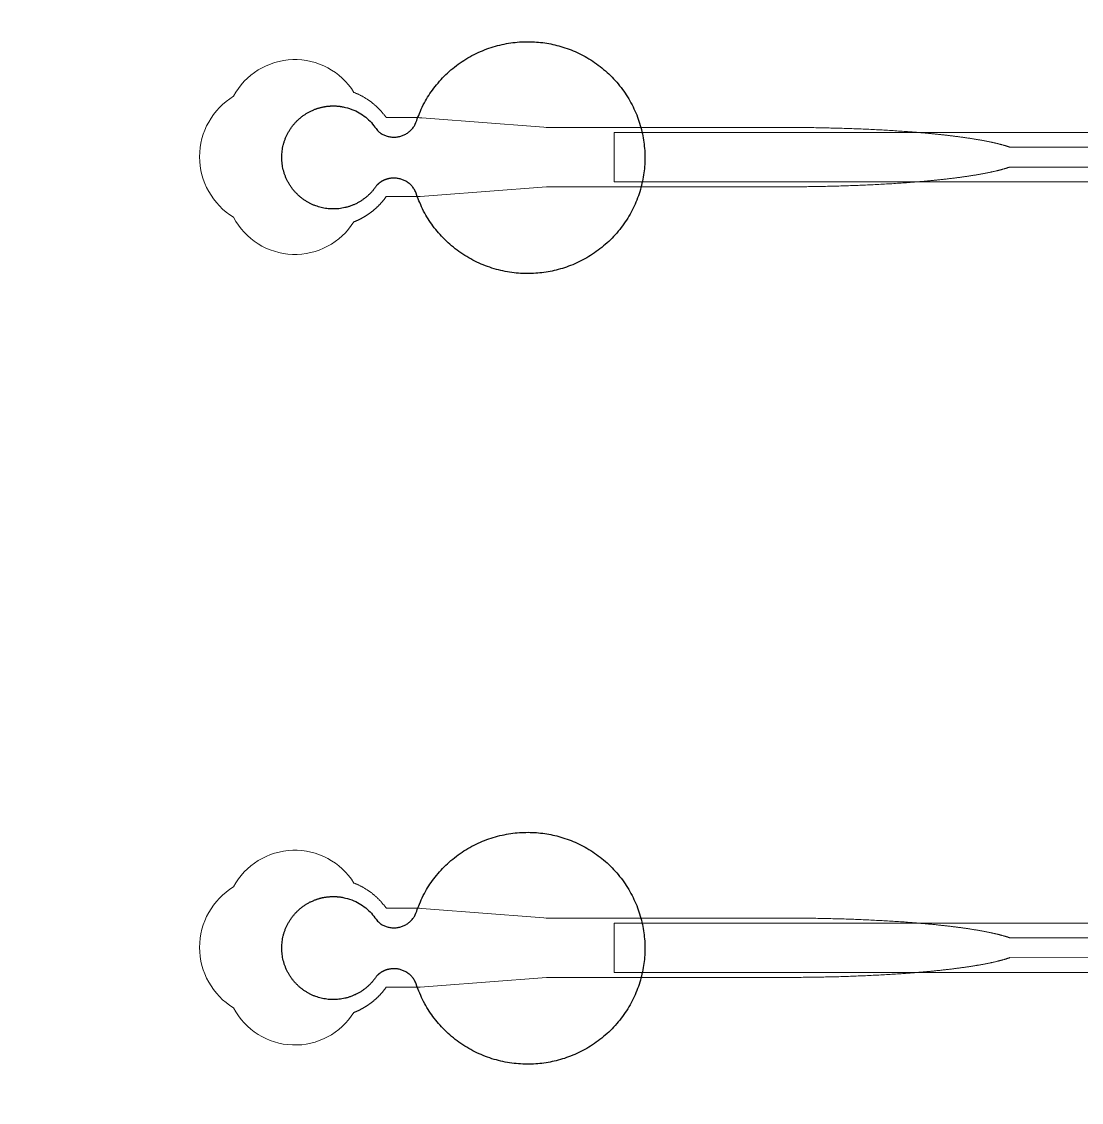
# Model space of a CAD drawing. Header units: inches. Extents: x -52997 to 52003, y -52254 to 52746.
# Drawn here: x -22241 to -19560, y -6398 to -3664 of the extents above; entities that cross this region are included whole.
import ezdxf

# ---------------------------------------------------------------- set-up
doc = ezdxf.new("R2010")
doc.units = ezdxf.units.IN
doc.header["$MEASUREMENT"] = 0
doc.layers.add('1', color=1, linetype='Continuous')
doc.layers.add('2', color=140, linetype='Continuous', lineweight=0)
doc.layers.add('3', color=90, linetype='Continuous', lineweight=0)

msp = doc.modelspace()

# ---------------------------------------------------------------- linework, layer by layer
at = {"layer": '1'}
for points in [[(-16283.4, -47485.7), (0, -47485.7), (16283.4, -47485.7, 5.999107)], [(-16250, -47285.7), (0, -47285.7), (16250, -47285.7, 5.986812)], [(-13685.8, -45485.7), (0, -45485.7), (13685.8, -45485.7, 6.794322)]]:
    msp.add_lwpolyline(points, format="xyb", close=True, dxfattribs=at)
msp.add_circle((-497.2, 245.8), 52500, dxfattribs=at)
for points in [[(-21343.1, -4078.6), (-21320.9, -4055.5), (-21289.3, -4060.7), (-21257.6, -4065.9), (-21244, -4094.9), (-21168.6, -4335.8), (-20916.5, -4298.1), (-20664.5, -4260.4), (-20664.4, -4008.3), (-20664.3, -3756.1), (-20916.3, -3718.2), (-21168.2, -3680.3), (-21243.9, -3921.1), (-21257.1, -3949.6), (-21288, -3955.3), (-21318.8, -3961.1), (-21341.4, -3939.3), (-21392.8, -3855.9), (-21487.2, -3882), (-21581.6, -3908.1), (-21582.8, -4006), (-21583.9, -4104), (-21490.2, -4132.4), (-21396.5, -4160.8), (-21343.1, -4078.6)], [(-21343.1, -6078.6), (-21320.9, -6055.5), (-21289.3, -6060.7), (-21257.6, -6065.9), (-21244, -6094.9), (-21168.6, -6335.8), (-20916.5, -6298.1), (-20664.5, -6260.4), (-20664.4, -6008.3), (-20664.3, -5756.1), (-20916.3, -5718.2), (-21168.2, -5680.3), (-21243.9, -5921.1), (-21257.1, -5949.6), (-21288, -5955.3), (-21318.8, -5961.1), (-21341.4, -5939.3), (-21392.8, -5855.9), (-21487.2, -5882), (-21581.6, -5908.1), (-21582.8, -6006), (-21583.9, -6104), (-21490.2, -6132.4), (-21396.5, -6160.8), (-21343.1, -6078.6)]]:
    msp.add_rational_spline(points, [1, 0.884783429184, 1, 0.884783429184, 1, 0.758252289935, 1, 0.758252289935, 1, 0.758252289935, 1, 0.758252289935, 1, 0.888941908896, 1, 0.888941908896, 1, 0.79946124759, 1, 0.79946124759, 1, 0.79946124759, 1, 0.79946124759, 1], degree=2, knots=[0, 0, 0, 0.969535, 0.969535, 1.939069, 1.939069, 3.359405, 3.359405, 4.779741, 4.779741, 6.200078, 6.200078, 7.620414, 7.620414, 8.571947, 8.571947, 9.52348, 9.52348, 10.812277, 10.812277, 12.101074, 12.101074, 13.389871, 13.389871, 14.678668, 14.678668, 14.678668], dxfattribs=at)
at = {"layer": '2'}
for points in [[(-16283.4, -47485.7), (0, -47485.7), (16283.4, -47485.7, 5.999107)], [(-16250, -47285.7), (0, -47285.7), (16250, -47285.7, 5.986812)], [(-13685.8, -45485.7), (0, -45485.7), (13685.8, -45485.7, 6.794322)]]:
    msp.add_lwpolyline(points, format="xyb", close=True, dxfattribs=at)
for points in [[(-18055.5, -3981.8), (-19741.1, -3981.8), (-19741.3, -3981.7), (-19742.2, -3981.4), (-19743.1, -3981.1), (-19744, -3980.8), (-19744.9, -3980.5), (-19745.8, -3980.2), (-19746.7, -3979.9), (-19747.6, -3979.6), (-19748.5, -3979.3), (-19749.5, -3979), (-19750.4, -3978.7), (-19751.4, -3978.4), (-19752.4, -3978.1), (-19753.4, -3977.8), (-19754.4, -3977.5), (-19755.4, -3977.2), (-19756.4, -3976.9), (-19757.5, -3976.6), (-19758.5, -3976.3), (-19759.6, -3976.1), (-19760.7, -3975.8), (-19761.7, -3975.5), (-19762.8, -3975.2), (-19763.9, -3974.9), (-19765.1, -3974.6), (-19766.2, -3974.3), (-19767.3, -3974), (-19768.5, -3973.7), (-19769.6, -3973.4), (-19770.8, -3973.1), (-19772, -3972.8), (-19773.2, -3972.5), (-19774.4, -3972.2), (-19775.6, -3971.9), (-19776.8, -3971.7), (-19778.1, -3971.4), (-19779.3, -3971.1), (-19780.6, -3970.8), (-19781.8, -3970.5), (-19783.1, -3970.2), (-19784.4, -3969.9), (-19785.7, -3969.6), (-19787, -3969.4), (-19788.3, -3969.1), (-19789.7, -3968.8), (-19791, -3968.5), (-19792.4, -3968.2), (-19793.7, -3967.9), (-19795.1, -3967.7), (-19796.5, -3967.4), (-19797.9, -3967.1), (-19799.3, -3966.8), (-19800.7, -3966.5), (-19802.2, -3966.3), (-19803.6, -3966), (-19805, -3965.7), (-19806.5, -3965.4), (-19808, -3965.1), (-19809.5, -3964.9), (-19810.9, -3964.6), (-19812.5, -3964.3), (-19814, -3964), (-19815.5, -3963.8), (-19817, -3963.5), (-19818.6, -3963.2), (-19820.1, -3963), (-19821.7, -3962.7), (-19823.3, -3962.4), (-19824.8, -3962.2), (-19826.4, -3961.9), (-19828, -3961.6), (-19829.6, -3961.4), (-19831.3, -3961.1), (-19832.9, -3960.8), (-19834.5, -3960.6), (-19836.2, -3960.3), (-19837.9, -3960), (-19839.5, -3959.8), (-19841.2, -3959.5), (-19842.9, -3959.3), (-19844.6, -3959), (-19846.3, -3958.7), (-19848, -3958.5), (-19849.8, -3958.2), (-19851.5, -3958), (-19853.2, -3957.7), (-19855, -3957.5), (-19856.8, -3957.2), (-19858.5, -3957), (-19860.3, -3956.7), (-19862.1, -3956.5), (-19863.9, -3956.2), (-19865.7, -3956), (-19867.6, -3955.7), (-19869.4, -3955.5), (-19871.2, -3955.2), (-19873.1, -3955), (-19874.9, -3954.8), (-19876.8, -3954.5), (-19878.7, -3954.3), (-19880.5, -3954), (-19882.4, -3953.8), (-19884.3, -3953.6), (-19886.2, -3953.3), (-19888.1, -3953.1), (-19890.1, -3952.9), (-19892, -3952.6), (-19893.9, -3952.4), (-19895.9, -3952.2), (-19897.8, -3951.9), (-19899.8, -3951.7), (-19901.8, -3951.5), (-19903.7, -3951.3), (-19905.7, -3951), (-19907.7, -3950.8), (-19909.7, -3950.6), (-19911.7, -3950.4), (-19913.8, -3950.2), (-19915.8, -3949.9), (-19917.8, -3949.7), (-19919.8, -3949.5), (-19921.9, -3949.3), (-19923.9, -3949.1), (-19926, -3948.9), (-19928.1, -3948.7), (-19930.1, -3948.4), (-19932.2, -3948.2), (-19934.3, -3948), (-19936.4, -3947.8), (-19938.5, -3947.6), (-19940.6, -3947.4), (-19942.7, -3947.2), (-19944.9, -3947), (-19947, -3946.8), (-19949.1, -3946.6), (-19951.3, -3946.4), (-19953.4, -3946.2), (-19955.6, -3946), (-19957.7, -3945.8), (-19959.9, -3945.6), (-19962, -3945.4), (-19964.2, -3945.3), (-19966.4, -3945.1), (-19968.6, -3944.9), (-19970.8, -3944.7), (-19973, -3944.5), (-19975.2, -3944.3), (-19977.4, -3944.1), (-19979.6, -3944), (-19981.8, -3943.8), (-19984.1, -3943.6), (-19986.3, -3943.4), (-19988.5, -3943.2), (-19990.8, -3943.1), (-19993, -3942.9), (-19995.3, -3942.7), (-19997.5, -3942.6), (-19999.8, -3942.4), (-20002, -3942.2), (-20004.3, -3942.1), (-20008.9, -3941.7), (-20013.4, -3941.4), (-20018, -3941.1), (-20022.6, -3940.8), (-20027.2, -3940.5), (-20031.9, -3940.2), (-20036.5, -3939.9), (-20041.2, -3939.6), (-20045.8, -3939.3), (-20050.5, -3939), (-20055.2, -3938.7), (-20059.9, -3938.5), (-20064.6, -3938.2), (-20069.4, -3937.9), (-20074.1, -3937.7), (-20078.8, -3937.5), (-20083.6, -3937.2), (-20088.4, -3937), (-20093.1, -3936.7), (-20097.9, -3936.5), (-20102.7, -3936.3), (-20107.5, -3936.1), (-20112.3, -3935.9), (-20117.1, -3935.7), (-20121.9, -3935.5), (-20126.7, -3935.3), (-20131.5, -3935.1), (-20136.3, -3934.9), (-20141.1, -3934.7), (-20145.9, -3934.6), (-20150.7, -3934.4), (-20155.5, -3934.3), (-20160.3, -3934.1), (-20165.1, -3933.9), (-20169.9, -3933.8), (-20174.7, -3933.7), (-20179.5, -3933.5), (-20184.3, -3933.4), (-20189.1, -3933.3), (-20193.9, -3933.2), (-20198.7, -3933.1), (-20203.5, -3932.9), (-20208.3, -3932.8), (-20213, -3932.8), (-20217.8, -3932.7), (-20222.5, -3932.6), (-20227.3, -3932.5), (-20232, -3932.4), (-20236.7, -3932.3), (-20241.5, -3932.3), (-20246.2, -3932.2), (-20250.9, -3932.2), (-20255.6, -3932.1), (-20260.2, -3932.1), (-20264.9, -3932), (-20269.6, -3932), (-20274.2, -3931.9), (-20278.9, -3931.9), (-20283.5, -3931.9), (-20288.1, -3931.9), (-20292.7, -3931.9), (-20295, -3931.8), (-20295.5, -3931.8), (-20295.8, -3931.8), (-20296, -3931.8), (-20296.2, -3931.8), (-20297.8, -3931.8), (-20304.1, -3931.8), (-20316.9, -3931.8), (-20367.9, -3931.8), (-20571.8, -3931.8), (-20622.8, -3931.8), (-20648.3, -3931.8), (-20654.7, -3931.8), (-20656.3, -3931.8), (-20912, -3931.8), (-20912.4, -3931.8), (-20912.5, -3931.8), (-20912.5, -3931.8), (-20912.5, -3931.8), (-20912.6, -3931.8), (-20913, -3931.8), (-20914.4, -3931.7), (-20919.9, -3931.3), (-20964, -3927.9), (-21052.4, -3921.1), (-21229, -3907.6), (-21234.5, -3907.1), (-21237.3, -3906.9), (-21238, -3906.9), (-21238.3, -3906.8), (-21238.4, -3906.8), (-21238.4, -3906.8), (-21238.4, -3906.8), (-21238.4, -3906.8), (-21238.4, -3906.8), (-21238.5, -3906.8), (-21238.8, -3906.8), (-21241.5, -3906.8), (-21247, -3906.8), (-21257.9, -3906.8), (-21279.7, -3906.8), (-21301.5, -3906.8), (-21312.4, -3906.8), (-21317.8, -3906.8), (-21318.5, -3906.8), (-21318.7, -3906.8), (-21318.7, -3906.8), (-21318.8, -3906.8), (-21318.8, -3906.8), (-21318.8, -3906.8), (-21318.8, -3906.8), (-21319.2, -3906.2), (-21320, -3905.1), (-21320.8, -3904), (-21321.7, -3902.9), (-21322.5, -3901.8), (-21323.3, -3900.6), (-21324.2, -3899.5), (-21325.1, -3898.4), (-21326, -3897.3), (-21326.9, -3896.2), (-21327.8, -3895.1), (-21328.7, -3894), (-21329.6, -3892.9), (-21330.6, -3891.8), (-21331.6, -3890.7), (-21332.5, -3889.6), (-21333.5, -3888.5), (-21334.5, -3887.5), (-21335.5, -3886.4), (-21336.6, -3885.3), (-21337.6, -3884.3), (-21338.7, -3883.2), (-21339.7, -3882.2), (-21340.8, -3881.1), (-21341.9, -3880.1), (-21343, -3879), (-21344.1, -3878), (-21345.2, -3877), (-21346.4, -3876), (-21347.5, -3875), (-21348.7, -3874), (-21349.8, -3873), (-21351, -3872), (-21352.2, -3871), (-21353.4, -3870.1), (-21354.6, -3869.1), (-21355.8, -3868.2), (-21357.1, -3867.2), (-21358.3, -3866.3), (-21359.5, -3865.4), (-21360.8, -3864.5), (-21362.1, -3863.6), (-21363.3, -3862.7), (-21364.6, -3861.8), (-21365.9, -3861), (-21367.2, -3860.1), (-21368.5, -3859.3), (-21369.9, -3858.4), (-21371.2, -3857.6), (-21372.5, -3856.8), (-21373.9, -3856), (-21375.2, -3855.2), (-21376.6, -3854.4), (-21377.9, -3853.6), (-21379.3, -3852.9), (-21380.7, -3852.1), (-21382.1, -3851.4), (-21383.5, -3850.7), (-21384.9, -3850), (-21386.3, -3849.3), (-21387.7, -3848.6), (-21389.1, -3848), (-21390.5, -3847.3), (-21391.9, -3846.7), (-21393.3, -3846.1), (-21394.8, -3845.5), (-21396.2, -3844.9), (-21397.6, -3844.3), (-21399, -3843.7), (-21400.3, -3843.2, 0.576044), (-21704.8, -3852.6, 0.560065), (-21704.8, -4159.1, 0.578435), (-21400.4, -4170.4), (-21400, -4170.3), (-21399.2, -4170), (-21398.3, -4169.7), (-21397.5, -4169.3), (-21396.6, -4169), (-21395.8, -4168.6), (-21394.9, -4168.3), (-21394.1, -4167.9), (-21393.2, -4167.5), (-21392.4, -4167.2), (-21391.5, -4166.8), (-21390.7, -4166.4), (-21389.8, -4166), (-21389, -4165.6), (-21388.1, -4165.2), (-21387.3, -4164.8), (-21386.4, -4164.4), (-21385.5, -4163.9), (-21384.7, -4163.5), (-21383.8, -4163.1), (-21383, -4162.6), (-21382.1, -4162.2), (-21381.2, -4161.7), (-21380.4, -4161.3), (-21379.5, -4160.8), (-21378.7, -4160.3), (-21377.8, -4159.9), (-21377, -4159.4), (-21376.1, -4158.9), (-21375.3, -4158.4), (-21374.4, -4157.9), (-21373.5, -4157.4), (-21372.7, -4156.9), (-21371.8, -4156.4), (-21371, -4155.8), (-21370.1, -4155.3), (-21369.3, -4154.8), (-21368.5, -4154.2), (-21367.6, -4153.7), (-21366.8, -4153.1), (-21365.9, -4152.6), (-21365.1, -4152), (-21364.3, -4151.4), (-21363.4, -4150.9), (-21362.6, -4150.3), (-21361.8, -4149.7), (-21360.9, -4149.1), (-21360.1, -4148.5), (-21359.3, -4147.9), (-21358.5, -4147.3), (-21357.7, -4146.7), (-21356.8, -4146.1), (-21356, -4145.5), (-21355.2, -4144.8), (-21354.4, -4144.2), (-21353.6, -4143.6), (-21352.8, -4142.9), (-21352, -4142.3), (-21351.2, -4141.7), (-21350.4, -4141), (-21349.7, -4140.4), (-21348.9, -4139.7), (-21348.1, -4139), (-21347.3, -4138.4), (-21346.6, -4137.7), (-21345.8, -4137), (-21345, -4136.3), (-21344.3, -4135.7), (-21343.5, -4135), (-21342.8, -4134.3), (-21342, -4133.6), (-21341.3, -4132.9), (-21340.6, -4132.2), (-21339.8, -4131.5), (-21339.1, -4130.8), (-21338.4, -4130.1), (-21337.7, -4129.3), (-21337, -4128.6), (-21336.3, -4127.9), (-21335.6, -4127.2), (-21334.9, -4126.4), (-21334.2, -4125.7), (-21333.5, -4125), (-21332.8, -4124.3), (-21332.1, -4123.5), (-21331.5, -4122.8), (-21330.8, -4122), (-21330.2, -4121.3), (-21329.5, -4120.5), (-21328.9, -4119.8), (-21328.2, -4119), (-21327.6, -4118.3), (-21327, -4117.5), (-21326.3, -4116.8), (-21325.7, -4116), (-21325.1, -4115.3), (-21324.5, -4114.5), (-21323.9, -4113.7), (-21323.3, -4113), (-21322.7, -4112.2), (-21322.2, -4111.4), (-21321.6, -4110.7), (-21321, -4109.9), (-21320.5, -4109.1), (-21319.9, -4108.4), (-21319.4, -4107.6), (-21318.8, -4106.8), (-21275.2, -4106.8), (-21253.4, -4106.8), (-21242.5, -4106.8), (-21239.8, -4106.8), (-21238.4, -4106.8), (-21238.4, -4106.8), (-21238.4, -4106.8), (-21238.4, -4106.8), (-21238.4, -4106.8), (-21238.4, -4106.8), (-21238.3, -4106.8), (-21237.9, -4106.8), (-21237.2, -4106.7), (-21235.9, -4106.6), (-21233.1, -4106.4), (-21211, -4104.7), (-21034.4, -4091.2), (-20946.1, -4084.4), (-20924, -4082.7), (-20912.9, -4081.9), (-20912.6, -4081.8), (-20912.5, -4081.8), (-20912.5, -4081.8), (-20912.4, -4081.8), (-20912.3, -4081.8), (-20911.9, -4081.8), (-20651.5, -4081.8), (-20645.2, -4081.8), (-20632.6, -4081.8), (-20532.1, -4081.8), (-20331.1, -4081.8), (-20318.5, -4081.8), (-20312.2, -4081.8), (-20309.1, -4081.8), (-20307.5, -4081.8), (-20307.1, -4081.8), (-20306.9, -4081.8), (-20306.8, -4081.8), (-20306.8, -4081.8), (-20306.8, -4081.8), (-20306.7, -4081.8), (-20306.2, -4081.8), (-20301.6, -4081.8), (-20297, -4081.8), (-20292.4, -4081.8), (-20287.7, -4081.8), (-20283.1, -4081.8), (-20278.4, -4081.7), (-20273.8, -4081.7), (-20269.1, -4081.7), (-20264.4, -4081.6), (-20259.7, -4081.6), (-20255, -4081.6), (-20250.2, -4081.5), (-20245.5, -4081.4), (-20240.8, -4081.4), (-20236, -4081.3), (-20231.3, -4081.2), (-20226.5, -4081.2), (-20221.7, -4081.1), (-20216.9, -4081), (-20212.1, -4080.9), (-20207.3, -4080.8), (-20202.5, -4080.7), (-20197.7, -4080.6), (-20192.9, -4080.5), (-20188.1, -4080.3), (-20183.3, -4080.2), (-20178.5, -4080.1), (-20173.6, -4080), (-20168.8, -4079.8), (-20164, -4079.7), (-20159.1, -4079.5), (-20154.3, -4079.4), (-20149.5, -4079.2), (-20144.6, -4079), (-20139.8, -4078.9), (-20135, -4078.7), (-20130.2, -4078.5), (-20125.3, -4078.3), (-20120.5, -4078.1), (-20115.7, -4077.9), (-20110.9, -4077.7), (-20106.1, -4077.5), (-20101.3, -4077.3), (-20096.5, -4077.1), (-20091.7, -4076.8), (-20086.9, -4076.6), (-20082.1, -4076.4), (-20077.3, -4076.1), (-20072.6, -4075.9), (-20067.8, -4075.6), (-20063.1, -4075.4), (-20058.4, -4075.1), (-20053.6, -4074.8), (-20048.9, -4074.6), (-20044.2, -4074.3), (-20039.6, -4074), (-20034.9, -4073.7), (-20030.2, -4073.4), (-20025.6, -4073.1), (-20021, -4072.8), (-20016.4, -4072.5), (-20011.8, -4072.1), (-20007.2, -4071.8), (-20004.9, -4071.6), (-20002.6, -4071.5), (-20000.4, -4071.3), (-19998.1, -4071.1), (-19995.8, -4071), (-19993.6, -4070.8), (-19991.3, -4070.6), (-19989.1, -4070.5), (-19986.9, -4070.3), (-19984.6, -4070.1), (-19982.4, -4069.9), (-19980.2, -4069.7), (-19977.9, -4069.6), (-19975.7, -4069.4), (-19973.5, -4069.2), (-19971.3, -4069), (-19969.1, -4068.8), (-19966.9, -4068.6), (-19964.7, -4068.5), (-19962.6, -4068.3), (-19960.4, -4068.1), (-19958.2, -4067.9), (-19956, -4067.7), (-19953.9, -4067.5), (-19951.7, -4067.3), (-19949.6, -4067.1), (-19947.5, -4066.9), (-19945.3, -4066.7), (-19943.2, -4066.5), (-19941.1, -4066.3), (-19939, -4066.1), (-19936.9, -4065.9), (-19934.8, -4065.7), (-19932.7, -4065.5), (-19930.6, -4065.3), (-19928.5, -4065.1), (-19926.4, -4064.8), (-19924.4, -4064.6), (-19922.3, -4064.4), (-19920.3, -4064.2), (-19918.2, -4064), (-19916.2, -4063.8), (-19914.2, -4063.5), (-19912.2, -4063.3), (-19910.1, -4063.1), (-19908.1, -4062.9), (-19906.1, -4062.7), (-19904.2, -4062.4), (-19902.2, -4062.2), (-19900.2, -4062), (-19898.2, -4061.8), (-19896.3, -4061.5), (-19894.3, -4061.3), (-19892.4, -4061.1), (-19890.5, -4060.8), (-19888.5, -4060.6), (-19886.6, -4060.4), (-19884.7, -4060.1), (-19882.8, -4059.9), (-19880.9, -4059.7), (-19879, -4059.4), (-19877.2, -4059.2), (-19875.3, -4058.9), (-19873.4, -4058.7), (-19871.6, -4058.5), (-19869.8, -4058.2), (-19867.9, -4058), (-19866.1, -4057.7), (-19864.3, -4057.5), (-19862.5, -4057.2), (-19860.7, -4057), (-19858.9, -4056.7), (-19857.1, -4056.5), (-19855.4, -4056.2), (-19853.6, -4056), (-19851.9, -4055.7), (-19850.1, -4055.5), (-19848.4, -4055.2), (-19846.7, -4055), (-19845, -4054.7), (-19843.3, -4054.5), (-19841.6, -4054.2), (-19839.9, -4053.9), (-19838.2, -4053.7), (-19836.6, -4053.4), (-19834.9, -4053.2), (-19833.3, -4052.9), (-19831.6, -4052.6), (-19830, -4052.4), (-19828.4, -4052.1), (-19826.8, -4051.8), (-19825.2, -4051.6), (-19823.6, -4051.3), (-19822, -4051), (-19820.5, -4050.8), (-19818.9, -4050.5), (-19817.4, -4050.2), (-19815.8, -4050), (-19814.3, -4049.7), (-19812.8, -4049.4), (-19811.3, -4049.1), (-19809.8, -4048.9), (-19808.3, -4048.6), (-19806.9, -4048.3), (-19805.4, -4048), (-19803.9, -4047.8), (-19802.5, -4047.5), (-19801.1, -4047.2), (-19799.7, -4046.9), (-19798.3, -4046.6), (-19796.9, -4046.4), (-19795.5, -4046.1), (-19794.1, -4045.8), (-19792.7, -4045.5), (-19791.4, -4045.2), (-19790, -4044.9), (-19788.7, -4044.7), (-19787.4, -4044.4), (-19786.1, -4044.1), (-19784.8, -4043.8), (-19783.5, -4043.5), (-19782.2, -4043.2), (-19780.9, -4043), (-19779.7, -4042.7), (-19778.4, -4042.4), (-19777.2, -4042.1), (-19776, -4041.8), (-19774.7, -4041.5), (-19773.5, -4041.2), (-19772.3, -4040.9), (-19771.2, -4040.6), (-19770, -4040.3), (-19768.8, -4040.1), (-19767.7, -4039.8), (-19766.5, -4039.5), (-19765.4, -4039.2), (-19764.3, -4038.9), (-19763.2, -4038.6), (-19762.1, -4038.3), (-19761, -4038), (-19759.9, -4037.7), (-19758.9, -4037.4), (-19757.8, -4037.1), (-19756.8, -4036.8), (-19755.8, -4036.5), (-19754.8, -4036.2), (-19753.8, -4035.9), (-19752.8, -4035.6), (-19751.8, -4035.3), (-19750.8, -4035), (-19749.8, -4034.7), (-19748.9, -4034.4), (-19748, -4034.1), (-19747, -4033.8), (-19746.1, -4033.5), (-19745.2, -4033.2), (-19744.3, -4032.9), (-19743.4, -4032.6), (-19742.5, -4032.3), (-19741.1, -4031.9), (-18055.5, -4032)], [(-18055.5, -5981.8), (-19741.1, -5981.8), (-19741.3, -5981.7), (-19742.2, -5981.4), (-19743.1, -5981.1), (-19744, -5980.8), (-19744.9, -5980.5), (-19745.8, -5980.2), (-19746.7, -5979.9), (-19747.6, -5979.6), (-19748.5, -5979.3), (-19749.5, -5979), (-19750.4, -5978.7), (-19751.4, -5978.4), (-19752.4, -5978.1), (-19753.4, -5977.8), (-19754.4, -5977.5), (-19755.4, -5977.2), (-19756.4, -5976.9), (-19757.5, -5976.6), (-19758.5, -5976.3), (-19759.6, -5976.1), (-19760.7, -5975.8), (-19761.7, -5975.5), (-19762.8, -5975.2), (-19763.9, -5974.9), (-19765.1, -5974.6), (-19766.2, -5974.3), (-19767.3, -5974), (-19768.5, -5973.7), (-19769.6, -5973.4), (-19770.8, -5973.1), (-19772, -5972.8), (-19773.2, -5972.5), (-19774.4, -5972.2), (-19775.6, -5971.9), (-19776.8, -5971.7), (-19778.1, -5971.4), (-19779.3, -5971.1), (-19780.6, -5970.8), (-19781.8, -5970.5), (-19783.1, -5970.2), (-19784.4, -5969.9), (-19785.7, -5969.6), (-19787, -5969.4), (-19788.3, -5969.1), (-19789.7, -5968.8), (-19791, -5968.5), (-19792.4, -5968.2), (-19793.7, -5967.9), (-19795.1, -5967.7), (-19796.5, -5967.4), (-19797.9, -5967.1), (-19799.3, -5966.8), (-19800.7, -5966.5), (-19802.2, -5966.3), (-19803.6, -5966), (-19805, -5965.7), (-19806.5, -5965.4), (-19808, -5965.1), (-19809.5, -5964.9), (-19810.9, -5964.6), (-19812.5, -5964.3), (-19814, -5964), (-19815.5, -5963.8), (-19817, -5963.5), (-19818.6, -5963.2), (-19820.1, -5963), (-19821.7, -5962.7), (-19823.3, -5962.4), (-19824.8, -5962.2), (-19826.4, -5961.9), (-19828, -5961.6), (-19829.6, -5961.4), (-19831.3, -5961.1), (-19832.9, -5960.8), (-19834.5, -5960.6), (-19836.2, -5960.3), (-19837.9, -5960), (-19839.5, -5959.8), (-19841.2, -5959.5), (-19842.9, -5959.3), (-19844.6, -5959), (-19846.3, -5958.7), (-19848, -5958.5), (-19849.8, -5958.2), (-19851.5, -5958), (-19853.2, -5957.7), (-19855, -5957.5), (-19856.8, -5957.2), (-19858.5, -5957), (-19860.3, -5956.7), (-19862.1, -5956.5), (-19863.9, -5956.2), (-19865.7, -5956), (-19867.6, -5955.7), (-19869.4, -5955.5), (-19871.2, -5955.2), (-19873.1, -5955), (-19874.9, -5954.8), (-19876.8, -5954.5), (-19878.7, -5954.3), (-19880.5, -5954), (-19882.4, -5953.8), (-19884.3, -5953.6), (-19886.2, -5953.3), (-19888.1, -5953.1), (-19890.1, -5952.9), (-19892, -5952.6), (-19893.9, -5952.4), (-19895.9, -5952.2), (-19897.8, -5951.9), (-19899.8, -5951.7), (-19901.8, -5951.5), (-19903.7, -5951.3), (-19905.7, -5951), (-19907.7, -5950.8), (-19909.7, -5950.6), (-19911.7, -5950.4), (-19913.8, -5950.2), (-19915.8, -5949.9), (-19917.8, -5949.7), (-19919.8, -5949.5), (-19921.9, -5949.3), (-19923.9, -5949.1), (-19926, -5948.9), (-19928.1, -5948.7), (-19930.1, -5948.4), (-19932.2, -5948.2), (-19934.3, -5948), (-19936.4, -5947.8), (-19938.5, -5947.6), (-19940.6, -5947.4), (-19942.7, -5947.2), (-19944.9, -5947), (-19947, -5946.8), (-19949.1, -5946.6), (-19951.3, -5946.4), (-19953.4, -5946.2), (-19955.6, -5946), (-19957.7, -5945.8), (-19959.9, -5945.6), (-19962, -5945.4), (-19964.2, -5945.3), (-19966.4, -5945.1), (-19968.6, -5944.9), (-19970.8, -5944.7), (-19973, -5944.5), (-19975.2, -5944.3), (-19977.4, -5944.1), (-19979.6, -5944), (-19981.8, -5943.8), (-19984.1, -5943.6), (-19986.3, -5943.4), (-19988.5, -5943.2), (-19990.8, -5943.1), (-19993, -5942.9), (-19995.3, -5942.7), (-19997.5, -5942.6), (-19999.8, -5942.4), (-20002, -5942.2), (-20004.3, -5942.1), (-20008.9, -5941.7), (-20013.4, -5941.4), (-20018, -5941.1), (-20022.6, -5940.8), (-20027.2, -5940.5), (-20031.9, -5940.2), (-20036.5, -5939.9), (-20041.2, -5939.6), (-20045.8, -5939.3), (-20050.5, -5939), (-20055.2, -5938.7), (-20059.9, -5938.5), (-20064.6, -5938.2), (-20069.4, -5937.9), (-20074.1, -5937.7), (-20078.8, -5937.5), (-20083.6, -5937.2), (-20088.4, -5937), (-20093.1, -5936.7), (-20097.9, -5936.5), (-20102.7, -5936.3), (-20107.5, -5936.1), (-20112.3, -5935.9), (-20117.1, -5935.7), (-20121.9, -5935.5), (-20126.7, -5935.3), (-20131.5, -5935.1), (-20136.3, -5934.9), (-20141.1, -5934.7), (-20145.9, -5934.6), (-20150.7, -5934.4), (-20155.5, -5934.3), (-20160.3, -5934.1), (-20165.1, -5933.9), (-20169.9, -5933.8), (-20174.7, -5933.7), (-20179.5, -5933.5), (-20184.3, -5933.4), (-20189.1, -5933.3), (-20193.9, -5933.2), (-20198.7, -5933.1), (-20203.5, -5932.9), (-20208.3, -5932.8), (-20213, -5932.8), (-20217.8, -5932.7), (-20222.5, -5932.6), (-20227.3, -5932.5), (-20232, -5932.4), (-20236.7, -5932.3), (-20241.5, -5932.3), (-20246.2, -5932.2), (-20250.9, -5932.2), (-20255.6, -5932.1), (-20260.2, -5932.1), (-20264.9, -5932), (-20269.6, -5932), (-20274.2, -5931.9), (-20278.9, -5931.9), (-20283.5, -5931.9), (-20288.1, -5931.9), (-20292.7, -5931.9), (-20295, -5931.8), (-20295.5, -5931.8), (-20295.8, -5931.8), (-20296, -5931.8), (-20296.2, -5931.8), (-20297.8, -5931.8), (-20304.1, -5931.8), (-20316.9, -5931.8), (-20367.9, -5931.8), (-20571.8, -5931.8), (-20622.8, -5931.8), (-20648.3, -5931.8), (-20654.7, -5931.8), (-20656.3, -5931.8), (-20912, -5931.8), (-20912.4, -5931.8), (-20912.5, -5931.8), (-20912.5, -5931.8), (-20912.5, -5931.8), (-20912.6, -5931.8), (-20913, -5931.8), (-20914.4, -5931.7), (-20919.9, -5931.3), (-20964, -5927.9), (-21052.4, -5921.1), (-21229, -5907.6), (-21234.5, -5907.1), (-21237.3, -5906.9), (-21238, -5906.9), (-21238.3, -5906.8), (-21238.4, -5906.8), (-21238.4, -5906.8), (-21238.4, -5906.8), (-21238.4, -5906.8), (-21238.4, -5906.8), (-21238.5, -5906.8), (-21238.8, -5906.8), (-21241.5, -5906.8), (-21247, -5906.8), (-21257.9, -5906.8), (-21279.7, -5906.8), (-21301.5, -5906.8), (-21312.4, -5906.8), (-21317.8, -5906.8), (-21318.5, -5906.8), (-21318.7, -5906.8), (-21318.7, -5906.8), (-21318.8, -5906.8), (-21318.8, -5906.8), (-21318.8, -5906.8), (-21318.8, -5906.8), (-21319.2, -5906.2), (-21320, -5905.1), (-21320.8, -5904), (-21321.7, -5902.9), (-21322.5, -5901.8), (-21323.3, -5900.6), (-21324.2, -5899.5), (-21325.1, -5898.4), (-21326, -5897.3), (-21326.9, -5896.2), (-21327.8, -5895.1), (-21328.7, -5894), (-21329.6, -5892.9), (-21330.6, -5891.8), (-21331.6, -5890.7), (-21332.5, -5889.6), (-21333.5, -5888.5), (-21334.5, -5887.5), (-21335.5, -5886.4), (-21336.6, -5885.3), (-21337.6, -5884.3), (-21338.7, -5883.2), (-21339.7, -5882.2), (-21340.8, -5881.1), (-21341.9, -5880.1), (-21343, -5879), (-21344.1, -5878), (-21345.2, -5877), (-21346.4, -5876), (-21347.5, -5875), (-21348.7, -5874), (-21349.8, -5873), (-21351, -5872), (-21352.2, -5871), (-21353.4, -5870.1), (-21354.6, -5869.1), (-21355.8, -5868.2), (-21357.1, -5867.2), (-21358.3, -5866.3), (-21359.5, -5865.4), (-21360.8, -5864.5), (-21362.1, -5863.6), (-21363.3, -5862.7), (-21364.6, -5861.8), (-21365.9, -5861), (-21367.2, -5860.1), (-21368.5, -5859.3), (-21369.9, -5858.4), (-21371.2, -5857.6), (-21372.5, -5856.8), (-21373.9, -5856), (-21375.2, -5855.2), (-21376.6, -5854.4), (-21377.9, -5853.6), (-21379.3, -5852.9), (-21380.7, -5852.1), (-21382.1, -5851.4), (-21383.5, -5850.7), (-21384.9, -5850), (-21386.3, -5849.3), (-21387.7, -5848.6), (-21389.1, -5848), (-21390.5, -5847.3), (-21391.9, -5846.7), (-21393.3, -5846.1), (-21394.8, -5845.5), (-21396.2, -5844.9), (-21397.6, -5844.3), (-21399, -5843.7), (-21400.3, -5843.2, 0.576044), (-21704.8, -5852.6, 0.560065), (-21704.8, -6159.1, 0.578435), (-21400.4, -6170.4), (-21400, -6170.3), (-21399.2, -6170), (-21398.3, -6169.7), (-21397.5, -6169.3), (-21396.6, -6169), (-21395.8, -6168.6), (-21394.9, -6168.3), (-21394.1, -6167.9), (-21393.2, -6167.5), (-21392.4, -6167.2), (-21391.5, -6166.8), (-21390.7, -6166.4), (-21389.8, -6166), (-21389, -6165.6), (-21388.1, -6165.2), (-21387.3, -6164.8), (-21386.4, -6164.4), (-21385.5, -6163.9), (-21384.7, -6163.5), (-21383.8, -6163.1), (-21383, -6162.6), (-21382.1, -6162.2), (-21381.2, -6161.7), (-21380.4, -6161.3), (-21379.5, -6160.8), (-21378.7, -6160.3), (-21377.8, -6159.9), (-21377, -6159.4), (-21376.1, -6158.9), (-21375.3, -6158.4), (-21374.4, -6157.9), (-21373.5, -6157.4), (-21372.7, -6156.9), (-21371.8, -6156.4), (-21371, -6155.8), (-21370.1, -6155.3), (-21369.3, -6154.8), (-21368.5, -6154.2), (-21367.6, -6153.7), (-21366.8, -6153.1), (-21365.9, -6152.6), (-21365.1, -6152), (-21364.3, -6151.4), (-21363.4, -6150.9), (-21362.6, -6150.3), (-21361.8, -6149.7), (-21360.9, -6149.1), (-21360.1, -6148.5), (-21359.3, -6147.9), (-21358.5, -6147.3), (-21357.7, -6146.7), (-21356.8, -6146.1), (-21356, -6145.5), (-21355.2, -6144.8), (-21354.4, -6144.2), (-21353.6, -6143.6), (-21352.8, -6142.9), (-21352, -6142.3), (-21351.2, -6141.7), (-21350.4, -6141), (-21349.7, -6140.4), (-21348.9, -6139.7), (-21348.1, -6139), (-21347.3, -6138.4), (-21346.6, -6137.7), (-21345.8, -6137), (-21345, -6136.3), (-21344.3, -6135.7), (-21343.5, -6135), (-21342.8, -6134.3), (-21342, -6133.6), (-21341.3, -6132.9), (-21340.6, -6132.2), (-21339.8, -6131.5), (-21339.1, -6130.8), (-21338.4, -6130.1), (-21337.7, -6129.3), (-21337, -6128.6), (-21336.3, -6127.9), (-21335.6, -6127.2), (-21334.9, -6126.4), (-21334.2, -6125.7), (-21333.5, -6125), (-21332.8, -6124.3), (-21332.1, -6123.5), (-21331.5, -6122.8), (-21330.8, -6122), (-21330.2, -6121.3), (-21329.5, -6120.5), (-21328.9, -6119.8), (-21328.2, -6119), (-21327.6, -6118.3), (-21327, -6117.5), (-21326.3, -6116.8), (-21325.7, -6116), (-21325.1, -6115.3), (-21324.5, -6114.5), (-21323.9, -6113.7), (-21323.3, -6113), (-21322.7, -6112.2), (-21322.2, -6111.4), (-21321.6, -6110.7), (-21321, -6109.9), (-21320.5, -6109.1), (-21319.9, -6108.4), (-21319.4, -6107.6), (-21318.8, -6106.8), (-21275.2, -6106.8), (-21253.4, -6106.8), (-21242.5, -6106.8), (-21239.8, -6106.8), (-21238.4, -6106.8), (-21238.4, -6106.8), (-21238.4, -6106.8), (-21238.4, -6106.8), (-21238.4, -6106.8), (-21238.4, -6106.8), (-21238.3, -6106.8), (-21237.9, -6106.8), (-21237.2, -6106.7), (-21235.9, -6106.6), (-21233.1, -6106.4), (-21211, -6104.7), (-21034.4, -6091.2), (-20946.1, -6084.4), (-20924, -6082.7), (-20912.9, -6081.9), (-20912.6, -6081.8), (-20912.5, -6081.8), (-20912.5, -6081.8), (-20912.4, -6081.8), (-20912.3, -6081.8), (-20911.9, -6081.8), (-20651.5, -6081.8), (-20645.2, -6081.8), (-20632.6, -6081.8), (-20532.1, -6081.8), (-20331.1, -6081.8), (-20318.5, -6081.8), (-20312.2, -6081.8), (-20309.1, -6081.8), (-20307.5, -6081.8), (-20307.1, -6081.8), (-20306.9, -6081.8), (-20306.8, -6081.8), (-20306.8, -6081.8), (-20306.8, -6081.8), (-20306.7, -6081.8), (-20306.2, -6081.8), (-20301.6, -6081.8), (-20297, -6081.8), (-20292.4, -6081.8), (-20287.7, -6081.8), (-20283.1, -6081.8), (-20278.4, -6081.7), (-20273.8, -6081.7), (-20269.1, -6081.7), (-20264.4, -6081.6), (-20259.7, -6081.6), (-20255, -6081.6), (-20250.2, -6081.5), (-20245.5, -6081.4), (-20240.8, -6081.4), (-20236, -6081.3), (-20231.3, -6081.2), (-20226.5, -6081.2), (-20221.7, -6081.1), (-20216.9, -6081), (-20212.1, -6080.9), (-20207.3, -6080.8), (-20202.5, -6080.7), (-20197.7, -6080.6), (-20192.9, -6080.5), (-20188.1, -6080.3), (-20183.3, -6080.2), (-20178.5, -6080.1), (-20173.6, -6080), (-20168.8, -6079.8), (-20164, -6079.7), (-20159.1, -6079.5), (-20154.3, -6079.4), (-20149.5, -6079.2), (-20144.6, -6079), (-20139.8, -6078.9), (-20135, -6078.7), (-20130.2, -6078.5), (-20125.3, -6078.3), (-20120.5, -6078.1), (-20115.7, -6077.9), (-20110.9, -6077.7), (-20106.1, -6077.5), (-20101.3, -6077.3), (-20096.5, -6077.1), (-20091.7, -6076.8), (-20086.9, -6076.6), (-20082.1, -6076.4), (-20077.3, -6076.1), (-20072.6, -6075.9), (-20067.8, -6075.6), (-20063.1, -6075.4), (-20058.4, -6075.1), (-20053.6, -6074.8), (-20048.9, -6074.6), (-20044.2, -6074.3), (-20039.6, -6074), (-20034.9, -6073.7), (-20030.2, -6073.4), (-20025.6, -6073.1), (-20021, -6072.8), (-20016.4, -6072.5), (-20011.8, -6072.1), (-20007.2, -6071.8), (-20004.9, -6071.6), (-20002.6, -6071.5), (-20000.4, -6071.3), (-19998.1, -6071.1), (-19995.8, -6071), (-19993.6, -6070.8), (-19991.3, -6070.6), (-19989.1, -6070.5), (-19986.9, -6070.3), (-19984.6, -6070.1), (-19982.4, -6069.9), (-19980.2, -6069.7), (-19977.9, -6069.6), (-19975.7, -6069.4), (-19973.5, -6069.2), (-19971.3, -6069), (-19969.1, -6068.8), (-19966.9, -6068.6), (-19964.7, -6068.5), (-19962.6, -6068.3), (-19960.4, -6068.1), (-19958.2, -6067.9), (-19956, -6067.7), (-19953.9, -6067.5), (-19951.7, -6067.3), (-19949.6, -6067.1), (-19947.5, -6066.9), (-19945.3, -6066.7), (-19943.2, -6066.5), (-19941.1, -6066.3), (-19939, -6066.1), (-19936.9, -6065.9), (-19934.8, -6065.7), (-19932.7, -6065.5), (-19930.6, -6065.3), (-19928.5, -6065.1), (-19926.4, -6064.8), (-19924.4, -6064.6), (-19922.3, -6064.4), (-19920.3, -6064.2), (-19918.2, -6064), (-19916.2, -6063.8), (-19914.2, -6063.5), (-19912.2, -6063.3), (-19910.1, -6063.1), (-19908.1, -6062.9), (-19906.1, -6062.7), (-19904.2, -6062.4), (-19902.2, -6062.2), (-19900.2, -6062), (-19898.2, -6061.8), (-19896.3, -6061.5), (-19894.3, -6061.3), (-19892.4, -6061.1), (-19890.5, -6060.8), (-19888.5, -6060.6), (-19886.6, -6060.4), (-19884.7, -6060.1), (-19882.8, -6059.9), (-19880.9, -6059.7), (-19879, -6059.4), (-19877.2, -6059.2), (-19875.3, -6058.9), (-19873.4, -6058.7), (-19871.6, -6058.5), (-19869.8, -6058.2), (-19867.9, -6058), (-19866.1, -6057.7), (-19864.3, -6057.5), (-19862.5, -6057.2), (-19860.7, -6057), (-19858.9, -6056.7), (-19857.1, -6056.5), (-19855.4, -6056.2), (-19853.6, -6056), (-19851.9, -6055.7), (-19850.1, -6055.5), (-19848.4, -6055.2), (-19846.7, -6055), (-19845, -6054.7), (-19843.3, -6054.5), (-19841.6, -6054.2), (-19839.9, -6053.9), (-19838.2, -6053.7), (-19836.6, -6053.4), (-19834.9, -6053.2), (-19833.3, -6052.9), (-19831.6, -6052.6), (-19830, -6052.4), (-19828.4, -6052.1), (-19826.8, -6051.8), (-19825.2, -6051.6), (-19823.6, -6051.3), (-19822, -6051), (-19820.5, -6050.8), (-19818.9, -6050.5), (-19817.4, -6050.2), (-19815.8, -6050), (-19814.3, -6049.7), (-19812.8, -6049.4), (-19811.3, -6049.1), (-19809.8, -6048.9), (-19808.3, -6048.6), (-19806.9, -6048.3), (-19805.4, -6048), (-19803.9, -6047.8), (-19802.5, -6047.5), (-19801.1, -6047.2), (-19799.7, -6046.9), (-19798.3, -6046.6), (-19796.9, -6046.4), (-19795.5, -6046.1), (-19794.1, -6045.8), (-19792.7, -6045.5), (-19791.4, -6045.2), (-19790, -6044.9), (-19788.7, -6044.7), (-19787.4, -6044.4), (-19786.1, -6044.1), (-19784.8, -6043.8), (-19783.5, -6043.5), (-19782.2, -6043.2), (-19780.9, -6043), (-19779.7, -6042.7), (-19778.4, -6042.4), (-19777.2, -6042.1), (-19776, -6041.8), (-19774.7, -6041.5), (-19773.5, -6041.2), (-19772.3, -6040.9), (-19771.2, -6040.6), (-19770, -6040.3), (-19768.8, -6040.1), (-19767.7, -6039.8), (-19766.5, -6039.5), (-19765.4, -6039.2), (-19764.3, -6038.9), (-19763.2, -6038.6), (-19762.1, -6038.3), (-19761, -6038), (-19759.9, -6037.7), (-19758.9, -6037.4), (-19757.8, -6037.1), (-19756.8, -6036.8), (-19755.8, -6036.5), (-19754.8, -6036.2), (-19753.8, -6035.9), (-19752.8, -6035.6), (-19751.8, -6035.3), (-19750.8, -6035), (-19749.8, -6034.7), (-19748.9, -6034.4), (-19748, -6034.1), (-19747, -6033.8), (-19746.1, -6033.5), (-19745.2, -6033.2), (-19744.3, -6032.9), (-19743.4, -6032.6), (-19742.5, -6032.3), (-19741.1, -6031.9), (-18055.5, -6032)]]:
    msp.add_lwpolyline(points, format="xyb", dxfattribs=at)
for points in [[(-20656.2, -4081.8), (-20654.6, -4081.8), (-20651.5, -4081.8)], [(-20656.2, -6081.8), (-20654.6, -6081.8), (-20651.5, -6081.8)]]:
    msp.add_lwpolyline(points, dxfattribs=at)
msp.add_circle((-497.2, 245.8), 52500, dxfattribs=at)
at = {"layer": '3'}
for points in [[(-16283.4, -47485.7), (0, -47485.7), (16283.4, -47485.7, 5.999107)], [(-16283.4, -47485.7), (0, -47485.7), (16283.4, -47485.7, 5.999107)], [(-16250, -47285.7), (0, -47285.7), (16250, -47285.7, 5.986812)], [(-16250, -47285.7), (0, -47285.7), (16250, -47285.7, 5.986812)], [(-13685.8, -45485.7), (0, -45485.7), (13685.8, -45485.7, 6.794322)], [(-13685.8, -45485.7), (0, -45485.7), (13685.8, -45485.7, 6.794322)]]:
    msp.add_lwpolyline(points, format="xyb", close=True, dxfattribs=at)
for points in [[(-20741.9, -3944.3), (-18662.4, -3944.3), (-18512.4, -3981.8), (-18055.5, -3981.8), (-18055.5, -4031.8), (-18512.4, -4031.8), (-18662.4, -4069.3), (-20741.9, -4069.3)], [(-20741.9, -5944.3), (-18662.4, -5944.3), (-18512.4, -5981.8), (-18055.5, -5981.8), (-18055.5, -6031.8), (-18512.4, -6031.8), (-18662.4, -6069.3), (-20741.9, -6069.3)]]:
    msp.add_lwpolyline(points, close=True, dxfattribs=at)
msp.add_circle((-497.2, 245.8), 52500, dxfattribs=at)
msp.add_circle((-497.2, 245.8), 52500, dxfattribs=at)

doc.saveas('drawing.dxf')
